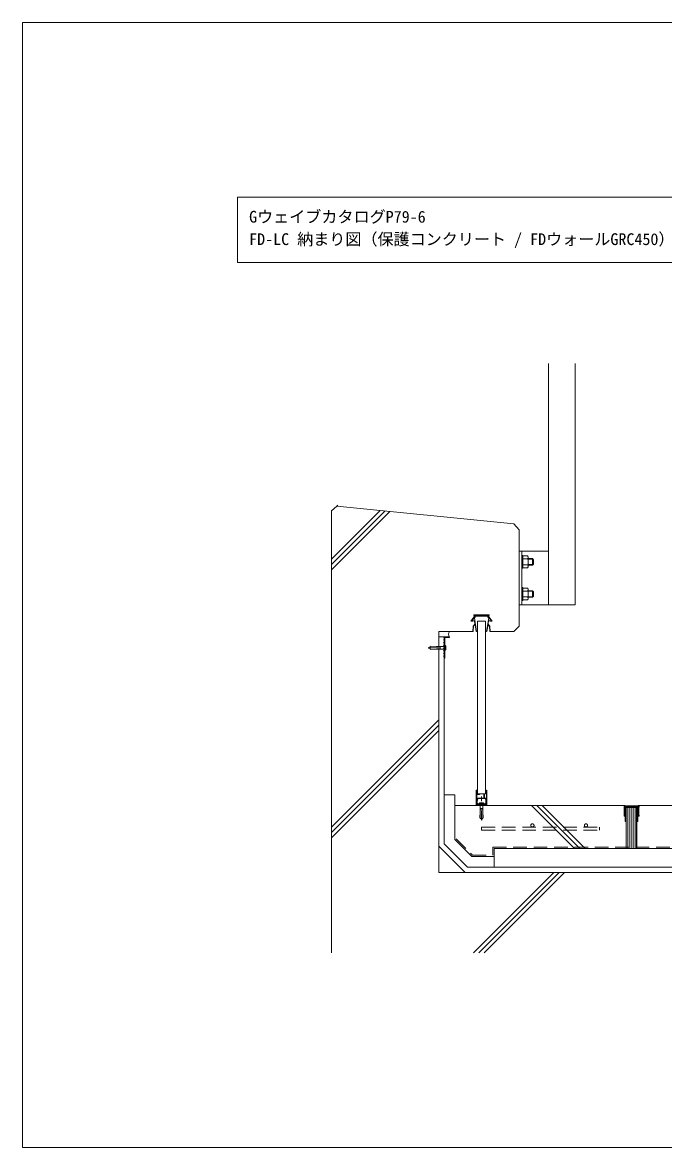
# Model space of a CAD drawing. Units: millimetres, scale not verified. Extents: x -1485 to 1485, y -1050 to 1050.
# Drawn here: x -1485 to -288, y -1050 to 1050 of the extents above; entities that cross this region are included whole.
import ezdxf
from ezdxf.enums import TextEntityAlignment as Align

# ---------------------------------------------------------------- set-up
doc = ezdxf.new("R2010")
doc.units = ezdxf.units.MM
doc.header["$LTSCALE"] = 4
doc.linetypes.add('USER2', pattern=[9.525, 6.35, -3.175])
for name, color, linetype, lineweight in [('0-0_0', 7, 'Continuous', 18), ('0-3_HATCH', 9, 'Continuous', 18), ('0-4_KUTAI', 3, 'Continuous', 18), ('0-5_BOUSUI', 1, 'Continuous', 18), ('0-6_KANAMONO_SCREW', 4, 'Continuous', 18), ('0-7_dannnetu', 6, 'Continuous', 18), ('0-8_KANAMONO', 4, 'Continuous', 18), ('0-9_buhin', 2, 'Continuous', 18), ('0-A_tensen', 7, 'USER2', 18), ('0-C_MOJI', 7, 'Continuous', 18)]:
    doc.layers.add(name, color=color, linetype=linetype, lineweight=lineweight)
doc.layers.add('0-1_WAKU', color=7, linetype='Continuous')
doc.styles.add('ＭＳ ゴシック', font='')
doc.styles.get('ＭＳ ゴシック').set_extended_font_data('MS Gothic')

# ---------------------------------------------------------------- blocks, each defined once
blk = doc.blocks.new('hps-5-10-30')
at = {"layer": '0-6_KANAMONO_SCREW'}
for p, q in [((-4.583, 1.667), (4.583, 1.667)), ((-4.583, 0), (-4.583, 1.667)), ((-4.583, 0), (-3.333, 0)), ((-3.542, 2.083), (-2.5, 2.292)), ((3.542, 2.083), (-3.542, 2.083)), ((-3.542, 2.083), (-3.542, 1.667)), ((-3.333, 0), (3.333, 0)), ((2.5, 2.292), (-2.5, 2.292)), ((2.5, 2.292), (3.542, 2.083)), ((3.333, 0), (4.583, 0)), ((3.542, 1.667), (3.542, 2.083)), ((4.583, 1.667), (4.583, 0)), ((-2.629, -15.57), (-3.074, -25.674)), ((-2.42, -15.579), (-2.629, -15.57)), ((-2.509, -12.864), (-2.619, -15.362)), ((-2.411, -15.371), (-2.619, -15.362)), ((-2.301, -12.873), (-2.509, -12.864)), ((-2.5, -0.833), (-2.5, -12.656)), ((-2.5, -8.489), (2.5, -8.489)), ((-2.5, -10.989), (2.5, -10.989)), ((-2.292, -12.665), (-2.5, -12.656)), ((-2.292, -12.665), (-2.42, -15.579)), ((-0.208, -12.656), (-0.833, -26.823)), ((-0.575, -20.977), (0.563, -20.693)), ((-0.52, -19.713), (0.508, -19.456)), ((-0.464, -18.449), (0.454, -18.22)), ((-0.408, -17.185), (0.399, -16.984)), ((-0.352, -15.921), (0.345, -15.747)), ((-0.297, -14.657), (0.29, -14.511)), ((-0.241, -13.394), (0.236, -13.274)), ((-0.208, -12.656), (0.208, -12.656)), ((0.208, -12.656), (0.833, -26.823)), ((2.292, -12.665), (2.5, -12.656)), ((2.292, -12.665), (2.42, -15.579)), ((2.301, -12.873), (2.509, -12.864)), ((2.411, -15.371), (2.619, -15.362)), ((2.42, -15.579), (2.629, -15.57)), ((2.5, -0.833), (2.5, -12.656)), ((2.509, -12.864), (2.619, -15.362)), ((2.629, -15.57), (3.074, -25.674)), ((-1.595, -26.823), (-0.385, -29.743)), ((-1.347, -27.42), (1.043, -26.823)), ((-0.798, -26.033), (0.781, -25.638)), ((-0.743, -24.769), (0.727, -24.402)), ((-0.687, -23.505), (0.672, -23.165)), ((-0.631, -22.241), (0.617, -21.929)), ((1.595, -26.823), (0.385, -29.743)), ((0.833, -26.823), (2.5, -26.823)), ((2.5, -26.823), (3.074, -25.674))]:
    blk.add_line(p, q, dxfattribs=at)
blk.add_lwpolyline([(-0.833, -26.823), (-2.5, -26.823), (-3.074, -25.674)], dxfattribs=at)
for centre, radius, start, end in [((-3.333, -0.833), 0.833, 0, 90), ((3.333, -0.833), 0.833, 90, 180), ((0, -29.583), 0.417, 202.5, 337.5)]:
    blk.add_arc(centre, radius, start, end, dxfattribs=at)

msp = doc.modelspace()

# ---------------------------------------------------------------- linework, layer by layer
at = {"layer": '0-0_0'}
msp.add_lwpolyline([(-1485.05, -1049.984), (1484.95, -1049.984), (1484.95, 1050.016), (-1485.05, 1050.016)], close=True, dxfattribs=at)
at = {"layer": '0-3_HATCH'}
for p, q in [((-908.057, 48.239), (-817.148, 139.149)), ((-908.057, 38.239), (-808.057, 138.239)), ((-908.057, 28.239), (-798.966, 137.33)), ((-908.057, -451.761), (-708.057, -251.761)), ((-908.057, -461.761), (-708.057, -261.761)), ((-908.057, -471.761), (-708.057, -271.761)), ((-534.665, -411.761), (-454.665, -491.761)), ((-524.665, -411.761), (-444.665, -491.761)), ((-514.665, -411.761), (-434.665, -491.761)), ((-643.057, -686.761), (-493.057, -536.761)), ((-633.057, -686.761), (-483.057, -536.761)), ((-623.057, -686.761), (-473.057, -536.761))]:
    msp.add_line(p, q, dxfattribs=at)
at = {"layer": '0-4_KUTAI'}
for p, q in [((-708.057, -86.761), (-644.353, -86.761)), ((-362.057, -411.761), (-678.057, -411.761)), ((-354.843, -491.761), (-354.843, -415.261)), ((-351.093, -491.761), (-351.093, -415.261)), ((-347.343, -491.761), (-347.343, -415.261)), ((-343.593, -491.761), (-343.593, -415.261)), ((-339.843, -491.761), (-339.843, -415.261)), ((791.943, -411.761), (-334.057, -411.761)), ((-658.559, -536.761), (-708.057, -487.263))]:
    msp.add_line(p, q, dxfattribs=at)
for points in [[(-611.76, -86.761), (-568.057, -86.761), (-558.057, -76.761), (-558.057, 103.239), (-568.007, 114.235), (-898.106, 147.244), (-908.057, 138.239), (-908.057, -686.761)], [(791.943, -536.761), (-708.057, -536.761), (-708.057, -86.761)], [(-358.057, -491.761), (-358.057, -415.261), (-338.057, -415.261), (-338.057, -491.761)]]:
    msp.add_lwpolyline(points, dxfattribs=at)
for points in [[(-335.557, -412.261), (-335.057, -411.761), (-334.057, -411.761), (-334.057, -414.761), (-334.557, -414.761), (-334.557, -429.761), (-334.057, -429.761), (-334.057, -431.761), (-335.557, -431.761), (-335.557, -413.261), (-360.557, -413.261), (-360.557, -431.761), (-362.057, -431.761), (-362.057, -429.761), (-361.557, -429.761), (-361.557, -414.761), (-362.057, -414.761), (-362.057, -411.761), (-361.057, -411.761), (-360.557, -412.261), (-348.057, -412.261)], [(-337.057, -413.761), (-337.057, -414.761), (-339.057, -414.761), (-339.057, -415.261), (-337.057, -415.261), (-337.057, -426.761), (-337.557, -426.761), (-337.057, -427.761), (-337.057, -440.761), (-337.557, -440.761), (-337.057, -441.761), (-336.057, -441.761), (-336.057, -415.261), (-335.557, -415.261), (-335.557, -413.261), (-360.557, -413.261), (-360.557, -415.261), (-360.057, -415.261), (-360.057, -441.761), (-359.057, -441.761), (-358.557, -440.761), (-359.057, -440.761), (-359.057, -427.761), (-358.557, -426.761), (-359.057, -426.761), (-359.057, -415.261), (-357.057, -415.261), (-357.057, -414.761), (-359.057, -414.761), (-359.057, -413.761)]]:
    msp.add_lwpolyline(points, close=True, dxfattribs=at)
at = {"layer": '0-5_BOUSUI'}
for p, q in [((-898.106, 147.244), (-896.279, 149.072)), ((-698.057, -96.761), (-708.057, -96.761))]:
    msp.add_line(p, q, dxfattribs=at)
msp.add_lwpolyline([(791.943, -526.761), (-654.417, -526.761), (-698.057, -483.121), (-698.057, -136.461)], dxfattribs=at)
msp.add_arc((-679.66, -91.941), 9.942, 148.59698, 208.99547, dxfattribs=at)
at = {"layer": '0-6_KANAMONO_SCREW'}
for p, q in [((-540.757, 49.211), (-532.757, 49.211)), ((-540.757, 48.211), (-531.757, 48.211)), ((-532.757, 49.211), (-530.757, 47.211)), ((-530.757, 47.211), (-530.757, 39.211)), ((-540.757, 38.211), (-531.757, 38.211)), ((-540.757, 37.211), (-532.757, 37.211)), ((-540.757, -10.789), (-532.757, -10.789)), ((-540.757, -11.789), (-531.757, -11.789)), ((-532.757, -10.789), (-530.757, -12.789)), ((-530.757, -12.789), (-530.757, -20.789)), ((-540.757, -21.789), (-531.757, -21.789)), ((-540.757, -22.789), (-532.757, -22.789))]:
    msp.add_line(p, q, dxfattribs=at)
for points in [[(-553.057, 31.211), (-553.057, 55.211), (-550.757, 55.211), (-550.757, 31.211)], [(-553.057, -28.789), (-553.057, -4.789), (-550.757, -4.789), (-550.757, -28.789)]]:
    msp.add_lwpolyline(points, close=True, dxfattribs=at)
for points in [[(-532.757, 49.211), (-532.757, 37.211), (-530.757, 39.211)], [(-532.757, -10.789), (-532.757, -22.789), (-530.757, -20.789)]]:
    msp.add_lwpolyline(points, dxfattribs=at)
at = {"layer": '0-7_dannnetu'}
for p, q in [((-678.057, -391.761), (-698.057, -391.761)), ((791.943, -491.761), (-604.417, -491.761)), ((-604.417, -526.761), (-604.417, -491.761))]:
    msp.add_line(p, q, dxfattribs=at)
msp.add_lwpolyline([(-604.417, -506.761), (-646.133, -506.761), (-678.057, -474.837), (-678.057, -391.761)], dxfattribs=at)
at = {"layer": '0-8_KANAMONO'}
for p, q in [((-541.894, 48.695), (-550.757, 48.695)), ((-541.894, 37.726), (-550.757, 37.726)), ((-541.894, -11.305), (-550.757, -11.305)), ((-541.894, -22.274), (-550.757, -22.274)), ((-688.057, -97.661), (-688.057, -97.061)), ((-697.757, -136.761), (-697.157, -136.761)), ((-638.057, -383.261), (-638.057, -408.461)), ((-632.057, -390.461), (-632.057, -390.061)), ((-618.057, -408.461), (-618.057, -383.261)), ((-638.057, -408.761), (-638.057, -411.461)), ((-637.057, -408.761), (-638.057, -408.761)), ((-637.757, -408.761), (-637.057, -408.761)), ((-637.757, -411.761), (-637.057, -411.761)), ((-637.057, -403.344), (-637.057, -407.312)), ((-636.057, -406.775), (-636.057, -403.344)), ((-620.933, -408.761), (-635.18, -408.761)), ((-620.057, -403.344), (-620.057, -406.775)), ((-619.057, -407.312), (-619.057, -403.344)), ((-618.357, -408.761), (-619.057, -408.761)), ((-619.057, -408.761), (-618.357, -408.761)), ((-619.057, -411.761), (-618.357, -411.761)), ((-618.057, -411.461), (-618.057, -409.061))]:
    msp.add_line(p, q, dxfattribs=at)
for points in [[(-541.894, 32.241), (-550.757, 32.241), (-550.757, 54.18), (-541.894, 54.18), (-540.757, 52.211), (-540.757, 34.211)], [(-541.894, -27.759), (-550.757, -27.759), (-550.757, -5.82), (-541.894, -5.82), (-540.757, -7.789), (-540.757, -25.789)], [(-635.178, -56.761), (-640.853, -56.761), (-640.853, -59.761), (-646.353, -66.761), (-644.569, -66.761), (-644.569, -67.561), (-648.057, -67.561), (-641.653, -59.411), (-641.653, -56.761), (-642.453, -56.761), (-642.453, -55.961), (-635.726, -55.961), (-635.52, -55.66), (-620.593, -55.66), (-620.388, -55.961), (-613.66, -55.961), (-613.66, -56.761), (-614.46, -56.761), (-614.46, -59.411), (-608.057, -67.561), (-611.544, -67.561), (-611.544, -66.761), (-609.76, -66.761), (-615.26, -59.761), (-615.26, -56.761), (-620.935, -56.761), (-621.14, -56.46), (-634.973, -56.46)], [(-618.057, -86.761), (-615.948, -73.965), (-613.074, -76.761), (-612.56, -86.761), (-611.76, -86.761), (-612.274, -76.761), (-615.837, -73.295), (-614.76, -66.761), (-609.76, -66.761), (-615.26, -59.761), (-615.26, -56.761), (-620.935, -56.761), (-621.094, -57.053), (-635.019, -57.053), (-635.178, -56.761), (-640.853, -56.761), (-640.853, -59.761), (-646.353, -66.761), (-641.353, -66.761), (-640.276, -73.295), (-643.84, -76.761), (-644.353, -86.761), (-643.553, -86.761), (-643.04, -76.761), (-640.166, -73.965), (-638.057, -86.761), (-637.257, -86.761), (-641.419, -61.51), (-640.053, -59.772), (-640.053, -57.853), (-616.06, -57.853), (-616.06, -59.772), (-614.695, -61.51), (-618.857, -86.761)]]:
    msp.add_lwpolyline(points, close=True, dxfattribs=at)
for points in [[(-688.357, -96.761), (-698.057, -96.761), (-698.857, -97.511), (-698.057, -98.261), (-698.057, -101.761), (-698.857, -102.511), (-698.057, -103.261), (-698.057, -106.761), (-698.857, -107.511), (-698.057, -108.261), (-698.057, -111.761), (-698.857, -112.511), (-698.057, -113.261), (-698.057, -116.761), (-698.857, -117.511)], [(-696.857, -136.461), (-696.857, -97.961), (-688.357, -97.961)], [(-698.857, -117.511), (-698.057, -118.261), (-698.057, -121.761), (-698.857, -122.511), (-698.057, -123.261), (-698.057, -126.761), (-698.857, -127.511), (-698.057, -128.261), (-698.057, -131.761), (-698.857, -132.511), (-698.057, -133.261), (-698.057, -136.461)], [(-632.357, -389.761), (-637.057, -389.761), (-637.057, -383.261)], [(-623.557, -390.261), (-623.557, -397.761), (-637.057, -397.761), (-637.057, -390.761), (-632.357, -390.761)], [(-637.057, -407.561), (-637.057, -398.761), (-619.057, -398.761), (-619.057, -407.561)], [(-619.057, -383.261), (-619.057, -397.761), (-622.557, -397.761), (-622.557, -390.261)], [(-636.757, -411.461), (-636.757, -409.761), (-628.515, -409.761)], [(-627.598, -409.761), (-619.357, -409.761), (-619.357, -411.461)]]:
    msp.add_lwpolyline(points, dxfattribs=at)
for centre, radius, start, end in [((-547.477, 51.438), 6.22, 333.83959, 26.16041), ((-554.552, 43.211), 13.796, 336.5734, 23.4266), ((-547.477, 34.983), 6.22, 333.83959, 26.16041), ((-547.477, -8.562), 6.22, 333.83959, 26.16041), ((-554.552, -16.789), 13.796, 336.5734, 23.4266), ((-547.477, -25.017), 6.22, 333.83959, 26.16041), ((-688.357, -97.061), 0.3, 0, 90), ((-688.357, -97.661), 0.3, 270, 360), ((-697.757, -136.461), 0.3, 180, 270), ((-697.157, -136.461), 0.3, 270, 0), ((-637.557, -383.261), 0.5, 90, 180), ((-637.557, -383.261), 0.5, 360, 90), ((-632.357, -390.061), 0.3, 0, 90), ((-632.357, -390.461), 0.3, 270, 360), ((-623.057, -390.261), 0.5, 90, 180), ((-623.057, -390.261), 0.5, 0, 90), ((-618.557, -383.261), 0.5, 90, 180), ((-618.557, -383.261), 0.5, 0, 90), ((-637.757, -408.461), 0.3, 180, 270), ((-637.757, -411.461), 0.3, 180, 270), ((-632.057, -403.344), 5, 144.96975, 180), ((-636.746, -407.304), 0.311, 181.39551, 249.13327), ((-637.057, -408.161), 0.6, 270, 90), ((-637.057, -408.161), 0.6, 270, 70.52878), ((-637.057, -411.461), 0.3, 270, 360), ((-635.741, -400.761), 0.5, 48.59038, 144.96975), ((-632.057, -403.344), 4, 144.96975, 180), ((-635.71, -406.755), 0.347, 183.3162, 223.51025), ((-637.057, -408.161), 1.6, 350.91528, 46.82645), ((-635.184, -408.463), 0.297, 170.25113, 270.66415), ((-635.741, -400.761), 0.5, 324.96975, 48.59038), ((-628.057, -409.961), 0.5, 23.57818, 156.42182), ((-620.925, -408.467), 0.293, 268.46195, 10.62277), ((-620.372, -400.761), 0.5, 131.40962, 215.03025), ((-623.982, -403.32), 3.926, 359.6581, 35.37215), ((-620.372, -400.761), 0.5, 35.03025, 131.40962), ((-619.057, -408.161), 1.6, 133.17355, 189.08472), ((-620.373, -406.768), 0.316, 314.44297, 358.73059), ((-623.999, -403.325), 4.942, 359.78768, 35.24257), ((-619.057, -408.161), 0.6, 90, 270), ((-619.057, -408.161), 0.6, 109.47122, 270), ((-619.057, -411.461), 0.3, 180, 270), ((-619.344, -407.321), 0.287, 287.69217, 1.77906), ((-618.357, -408.461), 0.3, 270, 360), ((-618.357, -409.061), 0.3, 0, 90), ((-618.357, -411.461), 0.3, 270, 360)]:
    msp.add_arc(centre, radius, start, end, dxfattribs=at)
at = {"layer": '0-9_buhin'}
for p, q in [((-553.057, 63.211), (-503.057, 63.211)), ((-553.057, -36.789), (-503.057, -36.789))]:
    msp.add_line(p, q, dxfattribs=at)
msp.add_lwpolyline([(-503.057, 413.239), (-503.057, -36.789), (-453.057, -36.789), (-453.057, 413.239)], dxfattribs=at)
for points in [[(-558.057, -36.789), (-553.057, -36.789), (-553.057, 63.211), (-558.057, 63.211)], [(-620.557, -67.561), (-620.557, -389.761), (-635.557, -389.761), (-635.557, -67.561)]]:
    msp.add_lwpolyline(points, close=True, dxfattribs=at)
at = {"layer": '0-9_buhin', "linetype": 'USER2'}
msp.add_lwpolyline([(-675.557, -473.801), (-645.097, -504.261), (-606.917, -504.261), (-606.917, -489.261), (791.943, -489.261)], dxfattribs=at)
at = {"layer": '0-A_tensen'}
for q in [(-628.057, -451.761), (-408.057, -457.761)]:
    msp.add_line((-628.057, -457.761), q, dxfattribs=at)
msp.add_lwpolyline([(-628.057, -451.761), (-408.057, -451.761), (-408.057, -457.761)], dxfattribs=at)
for centre in [(-533.057, -448.761), (-433.057, -448.761)]:
    msp.add_circle(centre, 3, dxfattribs=at)
at = {"layer": '0-C_MOJI'}
msp.add_line((-628.057, -403.78), (-628.057, -394.78), dxfattribs=at)
msp.add_lwpolyline([(-1083.748, 602.322), (-32.366, 602.322), (-32.366, 723.798), (-1083.748, 723.798)], close=True, dxfattribs=at)

# ---------------------------------------------------------------- block references
at = {"layer": '0-1_WAKU', "rotation": 270}
msp.add_blockref('hps-5-10-30', (-696.857, -117.211), dxfattribs=at)
at = {"layer": '0-1_WAKU'}
msp.add_blockref('hps-5-10-30', (-628.057, -408.761), dxfattribs=at)

# ---------------------------------------------------------------- texts
at = {"layer": '0-C_MOJI', "style": 'ＭＳ ゴシック'}
for s, p in [('GウェイブカタログP79-6', (-1062, 669.823)), ('FD-LC 納まり図（保護コンクリート / FDウォールGRC450）', (-1062, 627.961))]:
    msp.add_text(s, height=21.99, dxfattribs=at).set_placement(p, align=Align.BOTTOM_LEFT)

doc.saveas('drawing.dxf')
